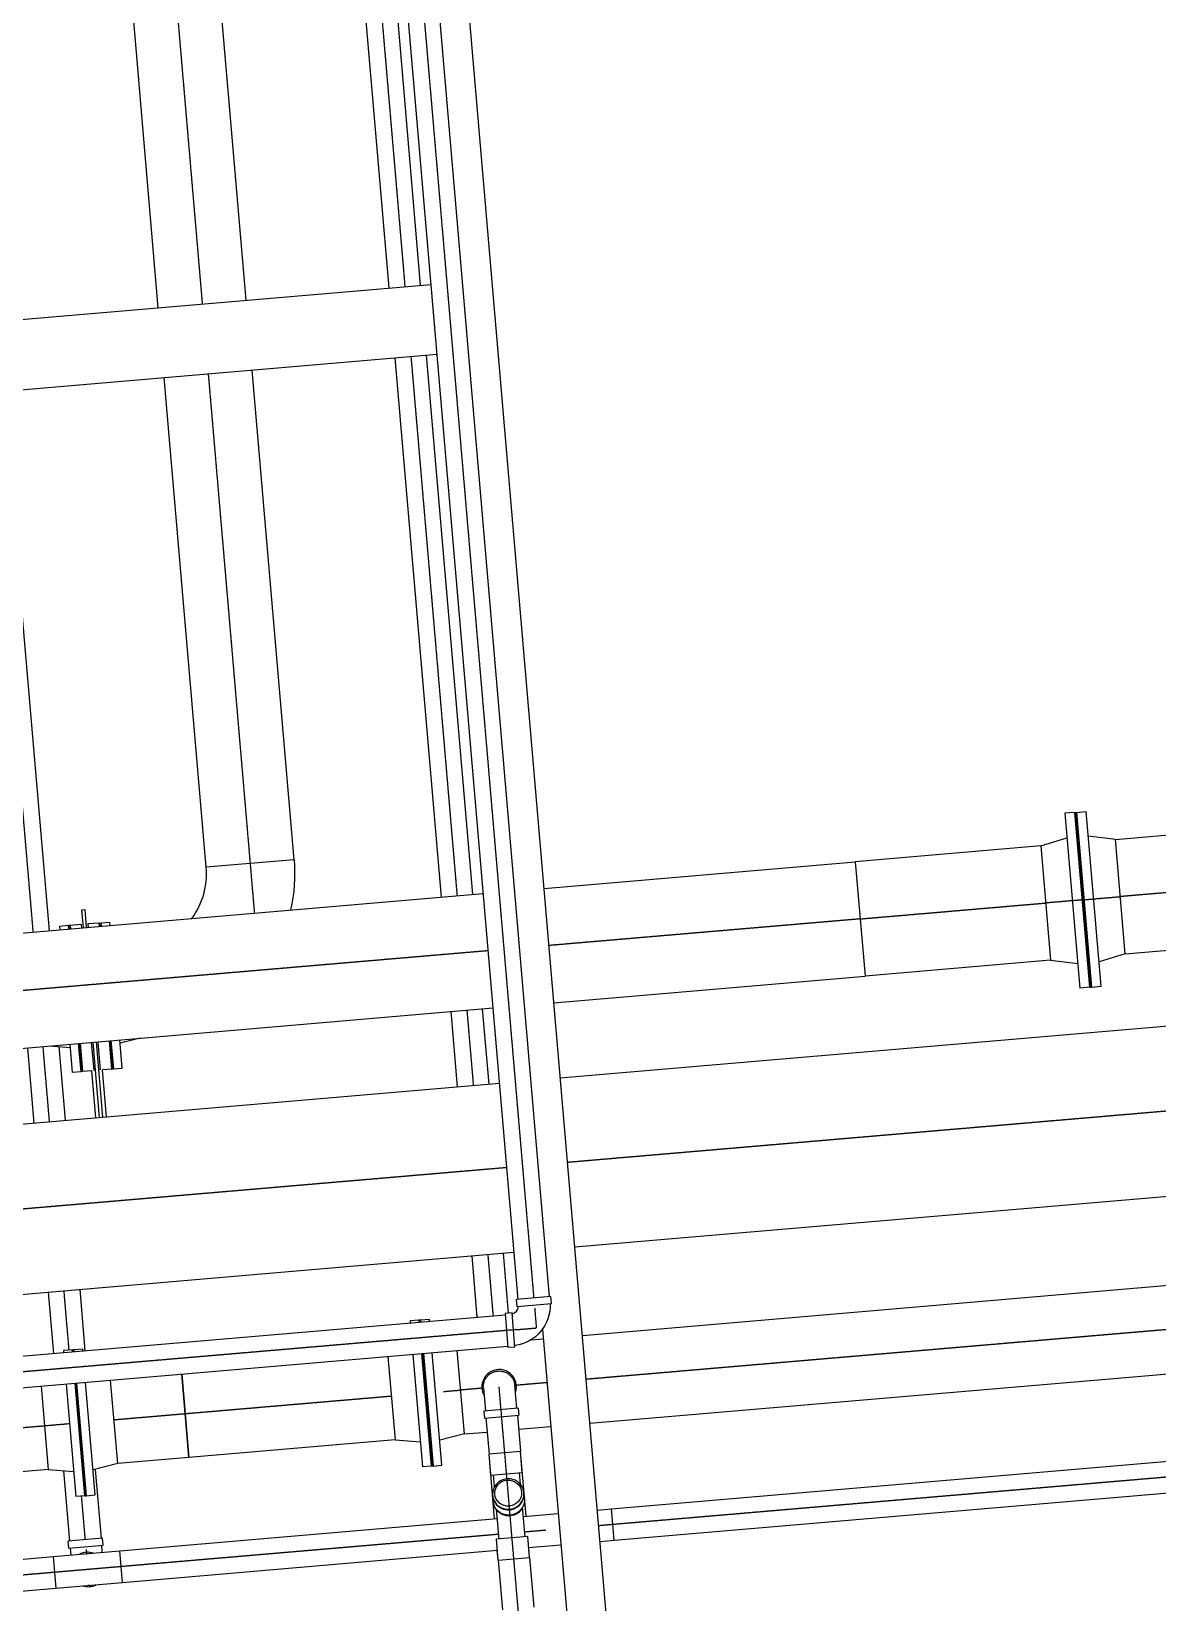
# Model space of a CAD drawing. Header units: millimetres. Extents: x 238021 to 250605, y -32596 to -9848.
# Drawn here: x 246305 to 248455, y -31022 to -28022 of the extents above; entities that cross this region are included whole.
import ezdxf

# ---------------------------------------------------------------- set-up
doc = ezdxf.new("R2010")
doc.units = ezdxf.units.MM
doc.header["$MEASUREMENT"] = 0
doc.linetypes.add('CENTER2', pattern=[1.125, 0.75, -0.125, 0.125, -0.125])
for name, color, linetype in [('Plan-150-DS-B4-404', 1, 'Continuous'), ('Plan-150-SL-B4-216', 85, 'Continuous'), ('Plan-150-SL-B4-221', 85, 'Continuous'), ('Plan-300-CEN-D3-224', 70, 'Continuous'), ('Plan-300-FA-D4-256', 50, 'Continuous'), ('Plan-50-IW-B4-023', 3, 'Continuous'), ('Plan-50-PES-D1-029', 4, 'Continuous'), ('Plan-50-PES-D1-243', 4, 'Continuous'), ('Plan-CENTER', 1, 'CENTER2'), ('Plan-RE', 5, 'Continuous'), ('Plan-S-BEAM', 12, 'Continuous')]:
    doc.layers.add(name, color=color, linetype=linetype)

# ---------------------------------------------------------------- blocks, each defined once
blk = doc.blocks.new('*U59')
at = {"layer": 'Plan-50-PES-D1-029', "color": 0, "linetype": 'ByBlock', "lineweight": -2}
for p, q in [((247233.6, -30442.8), (245802.9, -13733.1)), ((247293.7, -30437.6), (245863, -13728))]:
    blk.add_line(p, q, dxfattribs=at)
at = {"layer": 'Plan-CENTER'}
blk.add_line((245833, -13730.6), (247263.6, -30440.2), dxfattribs=at)
blk = doc.blocks.new('*U117')
at = {"layer": 'Plan-S-BEAM', "color": 0, "linetype": 'ByBlock', "lineweight": -2}
for p, q in [((247445, -31545.3), (245920.9, -13758.2)), ((247280.1, -30500), (247370.3, -31551.7))]:
    blk.add_line(p, q, dxfattribs=at)
blk = doc.blocks.new('*U497')
at = {"layer": 'Plan-50-IW-B4-023', "color": 0, "linetype": 'ByBlock', "lineweight": -2}
for p, q in [((246987.6, -28511.5), (246841.6, -26807)), ((247047.7, -28506.3), (246901.7, -26801.8)), ((247087.2, -29674.7), (246999, -28645)), ((247147.3, -29669.6), (247059.1, -28639.8)), ((247118.2, -30036.6), (247105.9, -29893)), ((247178.3, -30031.5), (247166, -29887.8)), ((247215.7, -30468.7), (247205.9, -30354.1)), ((247155.8, -30476.5), (247145.8, -30359.3)), ((247188.8, -30861.6), (247178.2, -30738.2)), ((247248.9, -30856.5), (247238.3, -30733.1)), ((247195.5, -30940.5), (247193.9, -30921.7)), ((247255.6, -30935.3), (247254, -30916.6))]:
    blk.add_line(p, q, dxfattribs=at)
at = {"layer": 'Plan-CENTER'}
for p, q in [((246871.7, -26804.4), (247017.6, -28508.9)), ((247029.1, -28642.4), (247117.2, -29672.1)), ((247135.9, -29890.4), (247148.2, -30034)), ((247175.8, -30356.7), (247185.9, -30474))]:
    blk.add_line(p, q, dxfattribs=at)
blk = doc.blocks.new('*U543')
at = {"layer": 'Plan-150-DS-B4-404', "color": 0, "linetype": 'ByBlock', "lineweight": -2}
for p, q in [((246714.5, -28534.9), (246600.5, -27203.7)), ((246546.8, -28549.2), (246432.8, -27218)), ((246806, -29603.3), (246725.9, -28668.4)), ((246638.3, -29617.6), (246558.3, -28682.7)), ((246806, -29603.3), (246722.1, -29610.4)), ((246722.1, -29610.4), (246638.3, -29617.6))]:
    blk.add_line(p, q, dxfattribs=at)
at = {"layer": 'Plan-CENTER'}
for p, q in [((246516.7, -27210.8), (246630.7, -28542)), ((246642.1, -28675.6), (246722.1, -29610.4))]:
    blk.add_line(p, q, dxfattribs=at)
blk = doc.blocks.new('*U564')
at = {"layer": 'Plan-CENTER'}
for p, q in [((246208.6, -28578.2), (246163.8, -28055.2)), ((246308.1, -29741.4), (246220, -28711.7)), ((246339.1, -30103.3), (246326.8, -29959.7)), ((246376.5, -30539.3), (246366.8, -30426)), ((246407.5, -30901.5), (246400.3, -30818.2))]:
    blk.add_line(p, q, dxfattribs=at)
at = {"layer": 'Plan-RE', "color": 0, "linetype": 'ByBlock', "lineweight": -2}
for p, q in [((246133.7, -28057.8), (246178.5, -28580.8)), ((246193.8, -28052.6), (246238.6, -28575.6)), ((246250, -28709.1), (246338.2, -29738.8)), ((246189.9, -28714.3), (246278.1, -29744)), ((246296.8, -29962.2), (246309.1, -30105.9)), ((246357.1, -29960), (246369.2, -30100.7)), ((246336.7, -30428.6), (246346.7, -30545.8)), ((246396.8, -30423.4), (246406.8, -30540.7)), ((246365.9, -30769.9), (246377.4, -30904)), ((246426.2, -30767.2), (246437.5, -30898.9))]:
    blk.add_line(p, q, dxfattribs=at)
blk = doc.blocks.new('*U570')
at = {"layer": 'Plan-S-BEAM', "color": 0, "linetype": 'ByBlock', "lineweight": -2}
for p, q in [((246052.8, -28591.6), (247067.6, -28504.6)), ((246064.3, -28725.1), (247079.1, -28638.1))]:
    blk.add_line(p, q, dxfattribs=at)
blk = doc.blocks.new('*U592')
at = {"layer": 'Plan-150-DS-B4-404', "color": 0, "linetype": 'ByBlock', "lineweight": -2}
blk.add_line((246806, -29603.3), (246638.3, -29617.6), dxfattribs=at)
at = {"layer": 'Plan-150-DS-B4-404', "color": 0, "linetype": 'ByBlock', "lineweight": -2, "extrusion": (0, 0, -1)}
blk.add_arc((-246494.4, -29629.9), 312.7, 175.1064, 192.823, dxfattribs=at)
at = {"layer": 'Plan-150-DS-B4-404', "color": 0, "linetype": 'ByBlock', "lineweight": -2}
blk.add_arc((246494.4, -29629.9), 144.5, 323.6866, 4.8936, dxfattribs=at)
at = {"layer": 'Plan-CENTER'}
blk.add_line((246722.1, -29610.4), (246730.2, -29705.3), dxfattribs=at)
blk = doc.blocks.new('*U597')
at = {"layer": 'Plan-300-FA-D4-256', "color": 0, "linetype": 'ByBlock', "lineweight": -2}
for p, q in [((248296.6, -29513), (248277.7, -29514.6)), ((248277.7, -29514.6), (248306.3, -29848.4)), ((248325.2, -29846.8), (248296.6, -29513)), ((248231.8, -29576.7), (248281.7, -29561.4)), ((248231.8, -29576.7), (248250.5, -29795)), ((248250.5, -29795), (248302.3, -29801.5)), ((248325.2, -29846.8), (248306.3, -29848.4))]:
    blk.add_line(p, q, dxfattribs=at)
at = {"layer": 'Plan-CENTER'}
blk.add_line((248310.9, -29679.9), (248241.2, -29685.8), dxfattribs=at)
blk = doc.blocks.new('*U598')
at = {"layer": 'Plan-300-FA-D4-256', "color": 0, "linetype": 'ByBlock', "lineweight": -2}
for p, q in [((248296.6, -29513), (248299.6, -29512.7)), ((248296.6, -29513), (248325.2, -29846.8)), ((248328.2, -29846.5), (248299.6, -29512.7)), ((248325.2, -29846.8), (248328.2, -29846.5))]:
    blk.add_line(p, q, dxfattribs=at)
blk = doc.blocks.new('*U599')
at = {"layer": 'Plan-300-FA-D4-256', "color": 0, "linetype": 'ByBlock', "lineweight": -2}
for p, q in [((248299.6, -29512.7), (248318.5, -29511.1)), ((248299.6, -29512.7), (248328.2, -29846.5)), ((248347.1, -29844.9), (248318.5, -29511.1)), ((248374.3, -29564.5), (248322.5, -29557.9)), ((248393, -29782.8), (248374.3, -29564.5)), ((248393, -29782.8), (248343.1, -29798)), ((248328.2, -29846.5), (248347.1, -29844.9))]:
    blk.add_line(p, q, dxfattribs=at)
at = {"layer": 'Plan-CENTER'}
blk.add_line((248313.9, -29679.6), (248383.6, -29673.6), dxfattribs=at)
blk = doc.blocks.new('*U600')
at = {"layer": 'Plan-150-DS-B4-404', "color": 0, "linetype": 'ByBlock', "lineweight": -2}
for p, q in [((246400.9, -29698.8), (246406.9, -29698.3)), ((246403.8, -29733.2), (246400.9, -29698.8)), ((246409.8, -29732.7), (246406.9, -29698.3)), ((246400.3, -29726.9), (246378.4, -29728.8)), ((246378.4, -29728.8), (246378.9, -29735.3)), ((246400.8, -29733.5), (246400.3, -29726.9)), ((246434.2, -29724), (246412.2, -29725.9)), ((246412.2, -29725.9), (246412.8, -29732.4)), ((246434.7, -29730.6), (246434.2, -29724)), ((246397.6, -29953.6), (246402.3, -30007.8)), ((246424.2, -30005.7), (246419.5, -29951.7)), ((246434.8, -30095.1), (246422.5, -29951.5)), ((246440.8, -30094.6), (246428.5, -29951)), ((246431.5, -29950.7), (246436.1, -30004.6)), ((246458, -30003), (246453.4, -29948.8)), ((246420.2, -30006.2), (246402.3, -30007.8)), ((246427.8, -30095.7), (246420.2, -30006.2)), ((246458, -30003), (246440.1, -30004.5)), ((246447.8, -30094), (246440.1, -30004.5))]:
    blk.add_line(p, q, dxfattribs=at)
blk = doc.blocks.new('*U603')
at = {"layer": 'Plan-150-DS-B4-404', "color": 0, "linetype": 'ByBlock', "lineweight": -2}
for p, q in [((246375.4, -29729), (246358.4, -29730.5)), ((246375.9, -29735.6), (246375.4, -29729)), ((246358.4, -29730.5), (246359, -29737)), ((246339, -29958.6), (246378.2, -29961.7)), ((246377.7, -29955.3), (246382.3, -30009.5)), ((246399.3, -30008), (246394.6, -29953.9)), ((246399.3, -30008), (246382.3, -30009.5))]:
    blk.add_line(p, q, dxfattribs=at)
blk = doc.blocks.new('*U604')
at = {"layer": 'Plan-150-DS-B4-404', "color": 0, "linetype": 'ByBlock', "lineweight": -2}
for p, q in [((246378.4, -29728.8), (246375.4, -29729)), ((246375.4, -29729), (246375.9, -29735.6)), ((246378.9, -29735.3), (246378.4, -29728.8)), ((246394.6, -29953.9), (246399.3, -30008)), ((246402.3, -30007.8), (246397.6, -29953.6)), ((246402.3, -30007.8), (246399.3, -30008))]:
    blk.add_line(p, q, dxfattribs=at)
blk = doc.blocks.new('*U605')
at = {"layer": 'Plan-150-DS-B4-404', "color": 0, "linetype": 'ByBlock', "lineweight": -2}
for p, q in [((246434.2, -29724), (246437.2, -29723.8)), ((246434.2, -29724), (246434.7, -29730.6)), ((246437.7, -29730.3), (246437.2, -29723.8)), ((246453.4, -29948.8), (246458, -30003)), ((246461, -30002.7), (246456.4, -29948.6)), ((246458, -30003), (246461, -30002.7))]:
    blk.add_line(p, q, dxfattribs=at)
blk = doc.blocks.new('*U606')
at = {"layer": 'Plan-150-DS-B4-404', "color": 0, "linetype": 'ByBlock', "lineweight": -2}
for p, q in [((246437.2, -29723.8), (246454.1, -29722.3)), ((246437.2, -29723.8), (246437.7, -29730.3)), ((246454.7, -29728.9), (246454.1, -29722.3)), ((246456.4, -29948.6), (246461, -30002.7)), ((246478, -30001.3), (246473.3, -29947.1)), ((246512.1, -29943.8), (246473.9, -29953.5)), ((246461, -30002.7), (246478, -30001.3))]:
    blk.add_line(p, q, dxfattribs=at)
blk = doc.blocks.new('*U617')
at = {"layer": 'Plan-300-FA-D4-256', "color": 0, "linetype": 'ByBlock', "lineweight": -2}
for p, q in [((247283.3, -29657.9), (247877.5, -29607)), ((247877.5, -29607), (247886.9, -29716.2)), ((246062.8, -29762.4), (247167.2, -29667.8)), ((247886.9, -29716.2), (247896.2, -29825.3)), ((245839.9, -29781.5), (245930.3, -29773.8)), ((245849.2, -29890.6), (245839.9, -29781.5)), ((247302, -29876.2), (247896.2, -29825.3)), ((245858.6, -29999.8), (245849.2, -29890.6)), ((246081.5, -29980.7), (247185.9, -29886.1)), ((245858.6, -29999.8), (245949, -29992))]:
    blk.add_line(p, q, dxfattribs=at)
at = {"layer": 'Plan-CENTER'}
for p, q in [((247886.9, -29716.2), (247292.6, -29767)), ((247176.6, -29777), (246072.1, -29871.5)), ((245939.6, -29882.9), (245849.2, -29890.6))]:
    blk.add_line(p, q, dxfattribs=at)
blk = doc.blocks.new('*U618')
at = {"layer": 'Plan-300-FA-D4-256', "color": 0, "linetype": 'ByBlock', "lineweight": -2}
for p, q in [((248231.8, -29576.7), (247877.5, -29607)), ((247877.5, -29607), (247896.2, -29825.3)), ((248250.5, -29795), (247896.2, -29825.3))]:
    blk.add_line(p, q, dxfattribs=at)
at = {"layer": 'Plan-CENTER'}
blk.add_line((247886.9, -29716.2), (248241.2, -29685.8), dxfattribs=at)
blk = doc.blocks.new('*U619')
at = {"layer": 'Plan-300-FA-D4-256', "color": 0, "linetype": 'ByBlock', "lineweight": -2}
for p, q in [((248374.3, -29564.5), (249192.9, -29494.4)), ((249202.2, -29603.6), (249202.1, -29602.1)), ((249202.2, -29603.6), (249211.6, -29712.7)), ((248393, -29782.8), (249211.6, -29712.7))]:
    blk.add_line(p, q, dxfattribs=at)
at = {"layer": 'Plan-CENTER'}
blk.add_line((249202.2, -29603.6), (248383.6, -29673.6), dxfattribs=at)
blk = doc.blocks.new('*U630')
at = {"layer": 'Plan-300-CEN-D3-224', "color": 0, "linetype": 'ByBlock', "lineweight": -2}
for p, q in [((247314.3, -30019.8), (248664.1, -29904.3)), ((248664.1, -29904.3), (248677.9, -30065.6)), ((246093.8, -30124.3), (247198.2, -30029.8)), ((248677.9, -30065.6), (248691.7, -30226.9)), ((245460.1, -30178.6), (245961.3, -30135.7)), ((245474, -30339.9), (245460.1, -30178.6)), ((247341.9, -30342.5), (248691.7, -30226.9)), ((245487.8, -30501.2), (245474, -30339.9)), ((246121.4, -30447), (247225.8, -30352.4)), ((245487.8, -30501.2), (245988.9, -30458.3))]:
    blk.add_line(p, q, dxfattribs=at)
at = {"layer": 'Plan-CENTER'}
for p, q in [((248677.9, -30065.6), (247328.1, -30181.2)), ((247212, -30191.1), (246107.6, -30285.7)), ((245975.1, -30297), (245474, -30339.9))]:
    blk.add_line(p, q, dxfattribs=at)
blk = doc.blocks.new('*U645')
at = {"layer": 'Plan-50-PES-D1-243', "color": 0, "linetype": 'ByBlock', "lineweight": -2}
for p, q in [((247296.4, -30437.4), (247230.8, -30443)), ((247232, -30456.4), (247230.8, -30443)), ((247297.6, -30450.8), (247296.4, -30437.4)), ((247222.1, -30468.1), (247208.8, -30469.3)), ((247208.8, -30469.3), (247214.4, -30534.8)), ((247227.7, -30533.7), (247222.1, -30468.1)), ((247232, -30456.4), (247297.6, -30450.8)), ((247227.7, -30533.7), (247214.4, -30534.8))]:
    blk.add_line(p, q, dxfattribs=at)
blk.add_arc((247218.2, -30454.8), 16.3, 284.5665, 355.2208, dxfattribs=at)
at = {"layer": 'Plan-50-PES-D1-243', "color": 0, "linetype": 'ByBlock', "lineweight": -2, "extrusion": (0, 0, -1)}
blk.add_arc((-247218.2, -30454.8), 76.6, 177.1566, 263.0561, dxfattribs=at)
at = {"layer": 'Plan-CENTER'}
for p in [(247265.3, -30459.2), (247230.5, -30500.4)]:
    blk.add_line(p, (247268.5, -30497.2), dxfattribs=at)
blk = doc.blocks.new('*U654')
at = {"layer": 'Plan-150-SL-B4-216', "color": 0, "linetype": 'ByBlock', "lineweight": -2}
for p, q in [((246382.5, -30538.8), (246365.5, -30540.2)), ((246382.8, -30542.7), (246382.5, -30538.8)), ((246365.5, -30540.2), (246365.9, -30544.2)), ((246323.2, -30608.4), (246336.8, -30767.6)), ((246371, -30604.3), (246389.4, -30819.2)), ((246406.3, -30817.7), (246387.9, -30602.8)), ((246336.8, -30767.6), (246385.3, -30771.4)), ((246406.3, -30817.7), (246389.4, -30819.2))]:
    blk.add_line(p, q, dxfattribs=at)
blk = doc.blocks.new('*U655')
at = {"layer": 'Plan-150-SL-B4-216', "color": 0, "linetype": 'ByBlock', "lineweight": -2}
for p, q in [((246382.5, -30538.8), (246385.4, -30538.5)), ((246382.5, -30538.8), (246382.8, -30542.7)), ((246385.8, -30542.5), (246385.4, -30538.5)), ((246387.9, -30602.8), (246406.3, -30817.7)), ((246409.3, -30817.5), (246390.9, -30602.6)), ((246406.3, -30817.7), (246409.3, -30817.5))]:
    blk.add_line(p, q, dxfattribs=at)
blk = doc.blocks.new('*U656')
at = {"layer": 'Plan-150-SL-B4-216', "color": 0, "linetype": 'ByBlock', "lineweight": -2}
for p, q in [((246385.4, -30538.5), (246402.4, -30537.1)), ((246385.4, -30538.5), (246385.8, -30542.5)), ((246402.7, -30541), (246402.4, -30537.1)), ((246469.3, -30756.3), (246455.7, -30597)), ((246390.9, -30602.6), (246409.3, -30817.5)), ((246426.3, -30816), (246407.9, -30601.1)), ((246469.3, -30756.3), (246422.2, -30768.2)), ((246409.3, -30817.5), (246426.3, -30816))]:
    blk.add_line(p, q, dxfattribs=at)
blk = doc.blocks.new('*U657')
at = {"layer": 'Plan-150-SL-B4-216', "color": 0, "linetype": 'ByBlock', "lineweight": -2}
for p, q in [((247044.5, -30482.1), (247027.6, -30483.5)), ((247027.6, -30483.5), (247027.9, -30487.5)), ((247044.8, -30486), (247044.5, -30482.1)), ((246985.2, -30551.7), (246998.9, -30711)), ((247033, -30547.6), (247051.4, -30762.5)), ((247068.4, -30761.1), (247050, -30546.1)), ((246998.9, -30711), (247047.4, -30714.7)), ((247068.4, -30761.1), (247051.4, -30762.5))]:
    blk.add_line(p, q, dxfattribs=at)
blk = doc.blocks.new('*U658')
at = {"layer": 'Plan-150-SL-B4-216', "color": 0, "linetype": 'ByBlock', "lineweight": -2}
for p, q in [((247047.5, -30481.8), (247044.5, -30482.1)), ((247044.5, -30482.1), (247044.8, -30486)), ((247047.8, -30485.8), (247047.5, -30481.8)), ((247050, -30546.1), (247068.4, -30761.1)), ((247071.4, -30760.8), (247053, -30545.9)), ((247071.4, -30760.8), (247068.4, -30761.1))]:
    blk.add_line(p, q, dxfattribs=at)
blk = doc.blocks.new('*U659')
at = {"layer": 'Plan-150-SL-B4-216', "color": 0, "linetype": 'ByBlock', "lineweight": -2}
for p, q in [((247047.5, -30481.8), (247064.4, -30480.4)), ((247047.5, -30481.8), (247047.8, -30485.8)), ((247064.8, -30484.3), (247064.4, -30480.4)), ((247053, -30545.9), (247071.4, -30760.8)), ((247088.3, -30759.3), (247069.9, -30544.4)), ((247131.4, -30699.6), (247117.7, -30540.3)), ((247131.4, -30699.6), (247084.2, -30711.5)), ((247071.4, -30760.8), (247088.3, -30759.3))]:
    blk.add_line(p, q, dxfattribs=at)
at = {"layer": 'Plan-CENTER'}
blk.add_line((247091.3, -30618.6), (247124.2, -30615.8), dxfattribs=at)
blk = doc.blocks.new('*U660')
at = {"layer": 'Plan-50-PES-D1-243', "color": 0, "linetype": 'ByBlock', "lineweight": -2}
for p, q in [((241593.1, -30952.8), (247209, -30472)), ((241598.2, -31012.9), (247214.1, -30532.1))]:
    blk.add_line(p, q, dxfattribs=at)
at = {"layer": 'Plan-CENTER'}
blk.add_line((247230.5, -30500.4), (241595.7, -30982.9), dxfattribs=at)
blk = doc.blocks.new('*U663')
at = {"layer": 'Plan-150-SL-B4-221', "color": 0, "linetype": 'ByBlock', "lineweight": -2}
for p, q in [((246591.4, -30585.4), (246597.8, -30660.8)), ((246597.8, -30660.8), (246605, -30744.7)), ((246605, -30744.7), (246469.3, -30756.3)), ((246336.8, -30767.6), (246150.3, -30783.6))]:
    blk.add_line(p, q, dxfattribs=at)
at = {"layer": 'Plan-CENTER'}
for p, q in [((246143.1, -30699.8), (246377.5, -30679.7)), ((246462.2, -30672.4), (246597.8, -30660.8))]:
    blk.add_line(p, q, dxfattribs=at)
blk = doc.blocks.new('*U664')
at = {"layer": 'Plan-150-SL-B4-221', "color": 0, "linetype": 'ByBlock', "lineweight": -2}
for p, q in [((247356.4, -30511.4), (249907.3, -30293)), ((249907.3, -30293), (249914.5, -30376.9)), ((249914.5, -30376.9), (249921.6, -30460.7)), ((247370.8, -30679.1), (249921.6, -30460.7)), ((247258.9, -30519.8), (247281.7, -30517.8)), ((247234.7, -30690.7), (247296, -30685.5)), ((247131.4, -30699.6), (247174.6, -30695.9))]:
    blk.add_line(p, q, dxfattribs=at)
at = {"layer": 'Plan-CENTER'}
for p, q in [((249914.5, -30376.9), (247363.6, -30595.3)), ((247164.7, -30612.3), (247124.2, -30615.8)), ((247288.8, -30601.7), (247230.3, -30606.7))]:
    blk.add_line(p, q, dxfattribs=at)
blk = doc.blocks.new('*U665')
at = {"layer": 'Plan-150-SL-B4-221', "color": 0, "linetype": 'ByBlock', "lineweight": -2}
for p, q in [((246597.8, -30660.8), (246591.4, -30585.4)), ((246605, -30744.7), (246597.8, -30660.8)), ((246998.9, -30710.9), (246605, -30744.7))]:
    blk.add_line(p, q, dxfattribs=at)
at = {"layer": 'Plan-CENTER'}
blk.add_line((246597.8, -30660.8), (246991.7, -30627.1), dxfattribs=at)
blk = doc.blocks.new('*U669')
at = {"layer": 'Plan-50-IW-B4-023', "color": 0, "linetype": 'ByBlock', "lineweight": -2}
for p, q in [((247167.4, -30612.1), (247171.2, -30655.6)), ((247231.3, -30650.5), (247227.5, -30607)), ((247234, -30650.3), (247168.4, -30655.9)), ((247168.4, -30655.9), (247169.6, -30669.2)), ((247234, -30650.3), (247235.1, -30663.6)), ((247169.6, -30669.2), (247235.1, -30663.6))]:
    blk.add_line(p, q, dxfattribs=at)
for start, end in [(341.3372, 184.8936), (184.8936, 208.4501)]:
    blk.add_arc((247197.5, -30609.5), 32.9, start, end, dxfattribs=at)
blk.add_open_spline([(247167.4, -30612.1), (247167.3, -30611.2), (247167.3, -30610.2), (247167.3, -30608.2), (247167.4, -30607.2), (247167.6, -30605.2), (247167.8, -30604.2), (247168.2, -30602.3), (247168.5, -30601.3), (247169, -30599.5), (247169.4, -30598.6), (247170.1, -30596.8), (247170.6, -30595.9), (247171.6, -30594.1), (247172.1, -30593.2), (247173.2, -30591.6), (247173.8, -30590.8), (247175, -30589.4), (247175.7, -30588.7), (247177.1, -30587.3), (247177.9, -30586.6), (247179.4, -30585.3), (247180.3, -30584.8), (247181.9, -30583.7), (247182.8, -30583.2), (247184.4, -30582.3), (247185.3, -30581.9), (247187.2, -30581.2), (247188.1, -30580.8), (247190.1, -30580.3), (247191.1, -30580), (247193, -30579.7), (247194, -30579.6), (247194.9, -30579.5), (247195.8, -30579.4), (247196.8, -30579.4), (247198.8, -30579.4), (247199.8, -30579.4), (247201.8, -30579.7), (247202.8, -30579.8), (247204.8, -30580.3), (247205.7, -30580.5), (247207.5, -30581.1), (247208.4, -30581.4), (247210.2, -30582.2), (247211.1, -30582.6), (247212.9, -30583.6), (247213.8, -30584.1), (247215.4, -30585.3), (247216.2, -30585.9), (247217.6, -30587.1), (247218.3, -30587.7), (247219.7, -30589.2), (247220.4, -30589.9), (247221.7, -30591.5), (247222.3, -30592.3), (247223.3, -30594), (247223.8, -30594.8), (247224.7, -30596.5), (247225.1, -30597.4), (247225.8, -30599.2), (247226.2, -30600.2), (247226.7, -30602.1), (247227, -30603.1), (247227.3, -30605.1), (247227.5, -30606.1), (247227.5, -30607)], degree=3, knots=[134.217306, 134.217306, 134.217306, 134.217306, 137.014324, 137.014324, 139.811342, 139.811342, 142.608361, 142.608361, 145.405379, 145.405379, 148.199073, 148.199073, 150.992766, 150.992766, 153.78646, 153.78646, 156.580153, 156.580153, 159.372101, 159.372101, 162.164048, 162.164048, 164.955995, 164.955995, 167.747942, 167.747942, 170.538979, 170.538979, 173.330015, 173.330015, 176.121052, 176.121052, 178.912089, 178.912089, 178.912089, 181.703125, 181.703125, 184.494162, 184.494162, 187.285198, 187.285198, 190.076235, 190.076235, 192.868182, 192.868182, 195.660129, 195.660129, 198.452076, 198.452076, 201.244024, 201.244024, 204.037717, 204.037717, 206.831411, 206.831411, 209.625104, 209.625104, 212.418798, 212.418798, 215.215816, 215.215816, 218.012835, 218.012835, 220.809853, 220.809853, 223.606871, 223.606871, 223.606871, 223.606871], dxfattribs=at)
at = {"layer": 'Plan-CENTER'}
blk.add_line((247200.7, -30647.4), (247197.5, -30609.5), dxfattribs=at)
blk = doc.blocks.new('*U670')
at = {"layer": 'Plan-50-IW-B4-023', "color": 0, "linetype": 'ByBlock', "lineweight": -2}
for start, end in [(184.8862, 208.4501), (341.3372, 4.8996)]:
    blk.add_arc((247197.5, -30609.5), 32.9, start, end, dxfattribs=at)
blk = doc.blocks.new('*U671')
at = {"layer": 'Plan-150-SL-B4-216', "color": 0, "linetype": 'ByBlock', "lineweight": -2}
blk.add_line((246595.2, -30630.8), (246595.2, -30630.8), dxfattribs=at)
blk = doc.blocks.new('*U672')
at = {"layer": 'Plan-50-IW-B4-023', "color": 0, "linetype": 'ByBlock', "lineweight": -2}
for p, q in [((247172.3, -30669), (247178.2, -30738.2)), ((247232.4, -30663.9), (247238.3, -30733.1)), ((247208.3, -30735.6), (247178.2, -30738.2)), ((247238.3, -30733.1), (247208.3, -30735.6))]:
    blk.add_line(p, q, dxfattribs=at)
at = {"layer": 'Plan-CENTER'}
blk.add_line((247208.3, -30735.6), (247200.7, -30647.4), dxfattribs=at)
blk = doc.blocks.new('*U674')
at = {"layer": 'Plan-50-IW-B4-023', "color": 0, "linetype": 'ByBlock', "lineweight": -2}
for p, q in [((247181.8, -30778.1), (247178.4, -30738.2)), ((247241.6, -30772.9), (247238.2, -30733.1)), ((247181.8, -30778.1), (247241.6, -30772.9)), ((247188.7, -30800.5), (247186.8, -30777.6)), ((247238.6, -30796.3), (247236.6, -30773.4)), ((247186.1, -30828.2), (247185.2, -30817.9)), ((247245.9, -30823.1), (247245, -30812.8)), ((247197.3, -30900.2), (247192.4, -30843.7)), ((247247.1, -30895.9), (247242.3, -30839.5)), ((247252.1, -30895.5), (247192.3, -30900.6)), ((247255.5, -30935.3), (247252.1, -30895.5)), ((247195.7, -30940.5), (247192.3, -30900.6))]:
    blk.add_line(p, q, dxfattribs=at)
blk.add_ellipse((247214.9, -30812.5), major_axis=(-25.6, -2.2), ratio=0.965926, dxfattribs=at)
for centre, start_param, end_param in [((247215, -30814.5), 0, 3.141593), ((247215.1, -30815.3), 6.269787, 9.438176)]:
    blk.add_ellipse(centre, major_axis=(-29.9, -2.6), ratio=0.965926, start_param=start_param, end_param=end_param, dxfattribs=at)
at = {"layer": 'Plan-50-IW-B4-023', "color": 0, "linetype": 'ByBlock', "lineweight": -2, "extrusion": (0, 0, -1)}
for centre, major_axis, ratio, start_param, end_param in [((247216, -30825.6), (29.9, 2.6), 0.965926, 0, 3.141593), ((247216.9, -30836.8), (24.9, 2.1), 0.767327, 0.387028, 2.754564)]:
    blk.add_ellipse(centre, major_axis=major_axis, ratio=ratio, start_param=start_param, end_param=end_param, dxfattribs=at)
at = {"layer": 'Plan-50-IW-B4-023', "color": 0, "linetype": 'ByBlock', "lineweight": -2}
blk.add_open_spline([(247244.9, -30812), (247244.7, -30808.9), (247243.9, -30805.8), (247241.4, -30800.1), (247239.7, -30797.5), (247235.5, -30792.8), (247233, -30790.8), (247227.5, -30787.7), (247224.5, -30786.5), (247218.3, -30785.2), (247215, -30785.1), (247208.6, -30785.8), (247205.5, -30786.6), (247199.6, -30789.3), (247196.9, -30791.1), (247192.2, -30795.4), (247190.2, -30797.9), (247187.1, -30803.4), (247186.1, -30806.4), (247185, -30812), (247184.9, -30814.6), (247185.1, -30817.1)], degree=3, knots=[0, 0, 0, 0, 0.314141, 0.314141, 0.629496, 0.629496, 0.947924, 0.947924, 1.269941, 1.269941, 1.594661, 1.594661, 1.920276, 1.920276, 2.24469, 2.24469, 2.566161, 2.566161, 2.883986, 2.883986, 3.141593, 3.141593, 3.141593, 3.141593], dxfattribs=at)
at = {"layer": 'Plan-CENTER'}
blk.add_line((247225.6, -30937.9), (247208.3, -30735.6), dxfattribs=at)
blk = doc.blocks.new('*U677')
at = {"layer": 'Plan-CENTER'}
blk.add_line((246409.1, -30920.4), (246409.8, -30928.3), dxfattribs=at)
at = {"layer": 'Plan-RE', "color": 0, "linetype": 'ByBlock', "lineweight": -2}
for p, q in [((246440.2, -30898.6), (246374.7, -30904.3)), ((246441.4, -30912), (246440.2, -30898.6)), ((246375.8, -30917.6), (246374.7, -30904.3)), ((246375.8, -30917.6), (246441.4, -30912)), ((246378.6, -30917.4), (246379.7, -30930.9)), ((246439.8, -30925.8), (246438.7, -30912.2))]:
    blk.add_line(p, q, dxfattribs=at)
for start, end in [(71.2828, 118.5045), (251.2828, 298.5045)]:
    blk.add_arc((246412.3, -30958.4), 32.9, start, end, dxfattribs=at)
blk = doc.blocks.new('*U682')
at = {"layer": 'Plan-CENTER'}
blk.add_line((246348.6, -30963.9), (246167.1, -30979.4), dxfattribs=at)
at = {"layer": 'Plan-RE', "color": 0, "linetype": 'ByBlock', "lineweight": -2}
for p, q in [((246164.5, -30949.3), (246346, -30933.8)), ((246346, -30933.8), (246348.6, -30963.9)), ((246348.6, -30963.9), (246351.1, -30993.9)), ((246169.6, -31009.4), (246351.1, -30993.9))]:
    blk.add_line(p, q, dxfattribs=at)
blk = doc.blocks.new('*U683')
at = {"layer": 'Plan-RE', "color": 0, "linetype": 'ByBlock', "lineweight": -2, "extrusion": (0, 0, -1)}
for start, end in [(83.4568, 86.7559), (263.4568, 266.7559)]:
    blk.add_arc((-246412.3, -30958.4), 30.2, start, end, dxfattribs=at)
blk = doc.blocks.new('*U684')
at = {"layer": 'Plan-CENTER'}
for p, q in [((247196.5, -30891.3), (246476.1, -30952.9)), ((247286.9, -30883.5), (247246.3, -30887))]:
    blk.add_line(p, q, dxfattribs=at)
at = {"layer": 'Plan-RE', "color": 0, "linetype": 'ByBlock', "lineweight": -2}
for p, q in [((246473.5, -30922.9), (247193.9, -30861.2)), ((247243.8, -30856.9), (247310.2, -30851.2)), ((246476.1, -30952.9), (246473.5, -30922.9)), ((246478.7, -30983), (247194.1, -30921.7)), ((247253.9, -30916.6), (247315.4, -30911.4)), ((246478.7, -30983), (246476.1, -30952.9))]:
    blk.add_line(p, q, dxfattribs=at)
blk = doc.blocks.new('*U685')
at = {"layer": 'Plan-CENTER'}
blk.add_line((249742.5, -30673.3), (247414.4, -30872.6), dxfattribs=at)
at = {"layer": 'Plan-RE', "color": 0, "linetype": 'ByBlock', "lineweight": -2}
for p, q in [((247411.9, -30842.5), (249758.9, -30641.6)), ((249758.9, -30641.6), (249761.4, -30671.7)), ((249761.4, -30671.7), (249762.9, -30689.1)), ((247417, -30902.7), (249745, -30703.3)), ((247414.4, -30872.6), (247411.9, -30842.5)), ((247417, -30902.7), (247414.4, -30872.6))]:
    blk.add_line(p, q, dxfattribs=at)
blk = doc.blocks.new('*U686')
at = {"layer": 'Plan-CENTER'}
blk.add_line((246476.1, -30952.9), (246348.6, -30963.9), dxfattribs=at)
at = {"layer": 'Plan-RE', "color": 0, "linetype": 'ByBlock', "lineweight": -2}
for p, q in [((246346, -30933.8), (246473.5, -30922.9)), ((246351.1, -30993.9), (246478.7, -30983))]:
    blk.add_line(p, q, dxfattribs=at)
blk = doc.blocks.new('*U687')
at = {"layer": 'Plan-CENTER'}
blk.add_line((247414.4, -30872.6), (247387.5, -30874.9), dxfattribs=at)
at = {"layer": 'Plan-RE', "color": 0, "linetype": 'ByBlock', "lineweight": -2}
for p, q in [((247385, -30844.9), (247411.9, -30842.6)), ((247390.1, -30904.9), (247417, -30902.6))]:
    blk.add_line(p, q, dxfattribs=at)
blk = doc.blocks.new('*U692')
at = {"layer": 'Plan-50-IW-B4-023', "color": 0, "linetype": 'ByBlock', "lineweight": -2}
for p, q in [((247195.5, -30940.5), (247225.6, -30937.9)), ((247195.5, -30940.5), (247203.7, -31035.6)), ((247225.6, -30937.9), (247255.6, -30935.3)), ((247255.6, -30935.3), (247263.8, -31030.5))]:
    blk.add_line(p, q, dxfattribs=at)
at = {"layer": 'Plan-CENTER'}
blk.add_line((247235.4, -31052), (247225.6, -30937.9), dxfattribs=at)

msp = doc.modelspace()

# ---------------------------------------------------------------- block references
at = {"layer": 'Plan-150-DS-B4-404'}
for name in ['*U543', '*U592', '*U600', '*U603', '*U604', '*U605', '*U606']:
    msp.add_blockref(name, (0, 0), dxfattribs=at)
at = {"layer": 'Plan-150-SL-B4-216'}
for name in ['*U657', '*U658', '*U659', '*U654', '*U655', '*U656', '*U671']:
    msp.add_blockref(name, (0, 0), dxfattribs=at)
at = {"layer": 'Plan-150-SL-B4-221'}
for name in ['*U664', '*U663', '*U665']:
    msp.add_blockref(name, (0, 0), dxfattribs=at)
at = {"layer": 'Plan-300-CEN-D3-224'}
msp.add_blockref('*U630', (0, 0), dxfattribs=at)
at = {"layer": 'Plan-300-FA-D4-256'}
for name in ['*U597', '*U598', '*U599', '*U619', '*U618', '*U617']:
    msp.add_blockref(name, (0, 0), dxfattribs=at)
at = {"layer": 'Plan-50-IW-B4-023'}
for name in ['*U497', '*U669', '*U670', '*U672', '*U674', '*U692']:
    msp.add_blockref(name, (0, 0), dxfattribs=at)
at = {"layer": 'Plan-50-PES-D1-029'}
msp.add_blockref('*U59', (0, 0), dxfattribs=at)
at = {"layer": 'Plan-50-PES-D1-243'}
for name in ['*U645', '*U660']:
    msp.add_blockref(name, (0, 0), dxfattribs=at)
at = {"layer": 'Plan-RE'}
for name in ['*U564', '*U685', '*U684', '*U687', '*U677', '*U686', '*U683', '*U682']:
    msp.add_blockref(name, (0, 0), dxfattribs=at)
at = {"layer": 'Plan-S-BEAM'}
for name in ['*U117', '*U570']:
    msp.add_blockref(name, (0, 0), dxfattribs=at)

doc.saveas('drawing.dxf')
